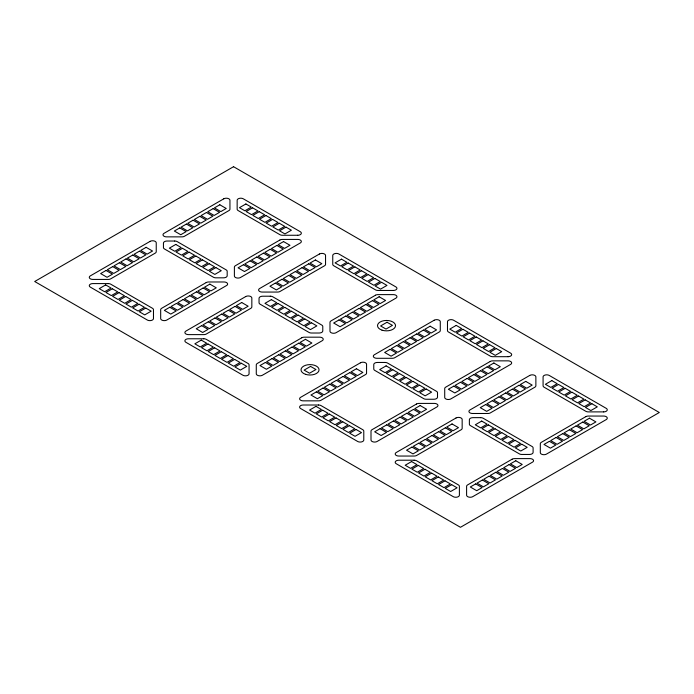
<?xml version="1.0" encoding="UTF-8"?>
<svg xmlns="http://www.w3.org/2000/svg" width="694" height="694" viewBox="0 0 694 694"><rect width="100%" height="100%" fill="white"/><g stroke="black" fill="none" stroke-linecap="round" stroke-linejoin="round"><path stroke-width="1.04" d="M233.548 166.699L34.7 281.504L460.452 527.301L659.3 412.496L233.548 166.699M150.078 241.382L90.35 275.865A3.609 2.082 0 0 0 89.569 278.138A3.609 2.082 0 0 0 92.901 279.422L108.195 279.422A3.609 2.082 0 0 0 110.745 278.815L155.178 253.154A3.609 2.082 0 0 0 156.237 251.688L156.237 242.857A3.609 2.082 0 0 0 154.007 240.931A3.609 2.082 0 0 0 150.078 241.382M223.789 198.822L164.062 233.305A3.609 2.082 0 0 0 163.281 235.578A3.609 2.082 0 0 0 166.612 236.862L181.906 236.862A3.609 2.082 0 0 0 184.457 236.255L228.89 210.603A3.609 2.082 0 0 0 229.948 209.128L229.948 200.297A3.609 2.082 0 0 0 227.719 198.371A3.609 2.082 0 0 0 223.789 198.822M106.043 270.46L100.639 273.575L107.058 277.288L112.463 274.165L106.043 270.46M112.723 266.6L107.31 269.723L113.738 273.427L119.142 270.313L112.723 266.6M119.394 262.748L113.99 265.863L120.418 269.576L125.822 266.453L119.394 262.748M126.074 258.888L120.669 262.011L127.097 265.715L132.502 262.601L126.074 258.888M132.754 255.036L127.349 258.151L133.777 261.864L139.182 258.741L132.754 255.036M139.433 251.176L134.029 254.299L140.457 258.003L145.861 254.889L139.433 251.176M146.113 247.324L140.708 250.439L147.137 254.151L152.541 251.028L146.113 247.324M179.737 227.91L174.333 231.033L180.761 234.737L186.166 231.614L179.737 227.91M186.417 224.049L181.013 227.172L187.441 230.885L192.845 227.762L186.417 224.049M193.097 220.198L187.692 223.312L194.12 227.025L199.525 223.902L193.097 220.198M199.777 216.337L194.372 219.46L200.8 223.173L206.205 220.05L199.777 216.337M206.456 212.485L201.052 215.6L207.48 219.313L212.885 216.19L206.456 212.485M213.136 208.625L207.732 211.748L214.16 215.452L219.564 212.338L213.136 208.625M219.816 204.773L214.411 207.888L220.831 211.601L226.235 208.478L219.816 204.773M105.679 284.913L99.251 288.626L104.655 291.749L111.083 288.036L105.679 284.913M175.782 244.435L169.362 248.148L174.767 251.271L181.186 247.558L175.782 244.435M245.893 203.967L239.465 207.671L244.869 210.794L251.297 207.081L245.893 203.967M112.359 288.773L105.93 292.478L111.335 295.601L117.763 291.896L112.359 288.773M182.461 248.296L176.042 252.009L181.446 255.123L187.866 251.419L182.461 248.296M252.573 207.818L246.144 211.531L251.549 214.646L257.977 210.941L252.573 207.818M119.03 292.625L112.61 296.338L118.015 299.461L124.434 295.748L119.03 292.625M189.141 252.156L182.722 255.86L188.126 258.983L194.546 255.271L189.141 252.156M259.252 211.679L252.824 215.383L258.229 218.506L264.657 214.793L259.252 211.679M125.709 296.485L119.29 300.198L124.694 303.313L131.114 299.608L125.709 296.485M195.821 256.008L189.393 259.721L194.806 262.835L201.225 259.131L195.821 256.008M265.932 215.53L259.504 219.243L264.908 222.358L271.337 218.653L265.932 215.53M132.389 300.346L125.97 304.05L131.374 307.173L137.794 303.46L132.389 300.346M202.501 259.868L196.072 263.573L201.477 266.696L207.905 262.983L202.501 259.868M272.612 219.391L266.184 223.095L271.588 226.218L278.016 222.505L272.612 219.391M139.069 304.198L132.649 307.91L138.054 311.025L144.473 307.321L139.069 304.198M209.18 263.72L202.752 267.433L208.157 270.547L214.585 266.843L209.18 263.72M279.292 223.242L272.863 226.955L278.268 230.078L284.696 226.365L279.292 223.242M145.749 308.058L139.329 311.762L144.734 314.885L151.153 311.172L145.749 308.058M215.86 267.58L209.432 271.285L214.836 274.408L221.265 270.695L215.86 267.58M285.971 227.103L279.543 230.807L284.948 233.93L291.376 230.217L285.971 227.103M206.161 282.597L161.728 308.249A3.609 2.082 0 0 0 160.678 309.724L160.678 318.555A3.609 2.082 0 0 0 162.899 320.472A3.609 2.082 0 0 0 166.829 320.021L226.556 285.538A3.609 2.082 0 0 0 227.346 283.273A3.609 2.082 0 0 0 224.015 281.981L208.712 281.981A3.609 2.082 0 0 0 206.161 282.597M279.882 240.037L235.448 265.689A3.609 2.082 0 0 0 234.39 267.164L234.39 275.995A3.609 2.082 0 0 0 236.619 277.912A3.609 2.082 0 0 0 240.54 277.461L300.242 242.995A3.609 2.082 0 0 0 301.066 240.731A3.609 2.082 0 0 0 297.761 239.43L282.432 239.43A3.609 2.082 0 0 0 279.882 240.037M169.77 307.251L164.365 310.374L170.793 314.087L176.198 310.964L169.77 307.251M176.45 303.399L171.045 306.522L177.473 310.227L182.878 307.104L176.45 303.399M183.129 299.539L177.725 302.662L184.153 306.375L189.557 303.252L183.129 299.539M189.809 295.687L184.404 298.81L190.833 302.515L196.237 299.392L189.809 295.687M196.489 291.827L191.084 294.95L197.512 298.663L202.917 295.54L196.489 291.827M203.168 287.975L197.764 291.098L204.192 294.803L209.597 291.68L203.168 287.975M209.848 284.115L204.444 287.238L210.872 290.951L216.276 287.828L209.848 284.115M243.473 264.709L238.068 267.823L244.496 271.536L249.901 268.413L243.473 264.709M250.152 260.849L244.748 263.972L251.176 267.676L256.58 264.561L250.152 260.849M256.832 256.988L251.428 260.111L257.856 263.824L263.26 260.701L256.832 256.988M263.512 253.137L258.107 256.26L264.535 259.964L269.94 256.849L263.512 253.137M270.192 249.276L264.787 252.399L271.207 256.112L276.62 252.989L270.192 249.276M276.871 245.424L271.467 248.547L277.886 252.252L283.291 249.129L276.871 245.424M283.551 241.564L278.147 244.687L284.566 248.4L289.971 245.277L283.551 241.564M245.685 296.581L185.949 331.064A3.609 2.082 0 0 0 185.168 333.328A3.609 2.082 0 0 0 188.499 334.612L203.793 334.612A3.609 2.082 0 0 0 206.344 334.005L250.777 308.353A3.609 2.082 0 0 0 251.835 306.878L251.835 298.047A3.609 2.082 0 0 0 249.606 296.13A3.609 2.082 0 0 0 245.685 296.581M319.396 254.021L259.669 288.504A3.609 2.082 0 0 0 258.879 290.769A3.609 2.082 0 0 0 262.211 292.061L277.513 292.061A3.609 2.082 0 0 0 280.064 291.445L324.497 265.793A3.609 2.082 0 0 0 325.547 264.319L325.547 255.487A3.609 2.082 0 0 0 323.326 253.57A3.609 2.082 0 0 0 319.396 254.021M201.642 325.651L196.237 328.774L202.665 332.487L208.07 329.364L201.642 325.651M208.321 321.799L202.917 324.913L209.336 328.626L214.741 325.503L208.321 321.799M215.001 317.939L209.597 321.062L216.016 324.775L221.421 321.652L215.001 317.939M221.681 314.087L216.276 317.201L222.696 320.914L228.1 317.791L221.681 314.087M228.361 310.227L222.956 313.35L229.376 317.054L234.78 313.94L228.361 310.227M235.04 306.375L229.636 309.489L236.055 313.202L241.46 310.079L235.04 306.375M241.72 302.515L236.316 305.638L242.735 309.342L248.14 306.228L241.72 302.515M275.344 283.1L269.94 286.223L276.359 289.936L281.764 286.813L275.344 283.1M282.024 279.248L276.62 282.371L283.039 286.075L288.444 282.952L282.024 279.248M288.695 275.388L283.291 278.511L289.719 282.224L295.123 279.101L288.695 275.388M295.375 271.536L289.971 274.659L296.399 278.363L301.803 275.24L295.375 271.536M302.055 267.676L296.65 270.799L303.078 274.512L308.483 271.389L302.055 267.676M308.735 263.824L303.33 266.938L309.758 270.651L315.163 267.528L308.735 263.824M315.414 259.964L310.01 263.087L316.438 266.791L321.843 263.677L315.414 259.964M201.277 340.112L194.849 343.825L200.254 346.939L206.682 343.235L201.277 340.112M271.389 299.635L264.961 303.347L270.365 306.462L276.793 302.757L271.389 299.635M341.491 259.157L335.072 262.87L340.476 265.984L346.896 262.28L341.491 259.157M207.957 343.964L201.529 347.677L206.933 350.8L213.362 347.087L207.957 343.964M278.068 303.495L271.64 307.199L277.045 310.322L283.473 306.609L278.068 303.495M348.171 263.017L341.752 266.722L347.156 269.845L353.576 266.132L348.171 263.017M214.637 347.824L208.209 351.537L213.613 354.651L220.041 350.947L214.637 347.824M284.748 307.347L278.32 311.059L283.725 314.174L290.153 310.47L284.748 307.347M354.851 266.869L348.431 270.582L353.836 273.705L360.255 269.992L354.851 266.869M221.317 351.685L214.888 355.389L220.293 358.512L226.721 354.799L221.317 351.685M291.419 311.207L285 314.911L290.404 318.034L296.824 314.321L291.419 311.207M361.531 270.729L355.111 274.434L360.516 277.557L366.935 273.844L361.531 270.729M227.996 355.536L221.568 359.249L226.973 362.363L233.401 358.659L227.996 355.536M298.099 315.059L291.68 318.772L297.084 321.886L303.504 318.182L298.099 315.059M368.21 274.581L361.782 278.294L367.195 281.417L373.615 277.704L368.21 274.581M234.676 359.397L228.248 363.101L233.652 366.224L240.081 362.511L234.676 359.397M304.779 318.919L298.359 322.623L303.764 325.746L310.183 322.033L304.779 318.919M374.89 278.441L368.462 282.146L373.866 285.269L380.295 281.564L374.89 278.441M241.356 363.248L234.928 366.961L240.332 370.076L246.76 366.371L241.356 363.248M311.459 322.771L305.039 326.484L310.444 329.607L316.863 325.894L311.459 322.771M381.57 282.293L375.142 286.006L380.546 289.129L386.974 285.416L381.57 282.293M301.769 337.787L257.335 363.439A3.609 2.082 0 0 0 256.277 364.914L256.277 373.745A3.609 2.082 0 0 0 258.506 375.671A3.609 2.082 0 0 0 262.436 375.22L322.163 340.737A3.609 2.082 0 0 0 322.944 338.464A3.609 2.082 0 0 0 319.613 337.18L304.319 337.18A3.609 2.082 0 0 0 301.769 337.787M375.48 295.228L331.047 320.888A3.609 2.082 0 0 0 329.988 322.354L329.988 331.185A3.609 2.082 0 0 0 332.218 333.111A3.609 2.082 0 0 0 336.148 332.66L395.849 298.194A3.609 2.082 0 0 0 396.673 295.93A3.609 2.082 0 0 0 393.368 294.62L378.03 294.62A3.609 2.082 0 0 0 375.48 295.228M265.377 362.45L259.972 365.573L266.392 369.277L271.796 366.163L265.377 362.45M272.057 358.598L266.652 361.713L273.072 365.426L278.476 362.303L272.057 358.598M278.736 354.738L273.332 357.861L279.751 361.565L285.156 358.451L278.736 354.738M285.416 350.878L280.012 354.001L286.431 357.714L291.836 354.591L285.416 350.878M292.096 347.026L286.691 350.149L293.111 353.853L298.515 350.73L292.096 347.026M298.776 343.166L293.371 346.289L299.791 350.002L305.195 346.879L298.776 343.166M305.455 339.314L300.051 342.437L306.47 346.141L311.875 343.018L305.455 339.314M339.08 319.899L333.667 323.022L340.095 326.727L345.499 323.612L339.08 319.899M345.751 316.048L340.346 319.162L346.774 322.875L352.179 319.752L345.751 316.048M352.431 312.187L347.026 315.31L353.454 319.014L358.859 315.9L352.431 312.187M359.11 308.336L353.706 311.45L360.134 315.163L365.538 312.04L359.11 308.336M365.79 304.475L360.386 307.598L366.814 311.302L372.218 308.188L365.79 304.475M372.47 300.615L367.065 303.738L373.493 307.451L378.898 304.328L372.47 300.615M379.15 296.763L373.745 299.886L380.173 303.59L385.578 300.467L379.15 296.763M310.548 366.397L304.119 370.11L309.524 373.225L315.952 369.52L310.548 366.397M387.026 322.242L380.598 325.954L386.003 329.069L392.431 325.365L387.026 322.242M360.403 362.815L300.676 397.298A3.609 2.082 0 0 0 299.895 399.562A3.609 2.082 0 0 0 303.226 400.846L318.52 400.846A3.609 2.082 0 0 0 321.07 400.238L365.504 374.587A3.609 2.082 0 0 0 366.562 373.112L366.562 364.281A3.609 2.082 0 0 0 364.333 362.363A3.609 2.082 0 0 0 360.403 362.815M434.114 320.255L374.387 354.738A3.609 2.082 0 0 0 373.606 357.011A3.609 2.082 0 0 0 376.937 358.295L392.231 358.295A3.609 2.082 0 0 0 394.782 357.679L439.215 332.027A3.609 2.082 0 0 0 440.274 330.561L440.274 321.73A3.609 2.082 0 0 0 438.044 319.804A3.609 2.082 0 0 0 434.114 320.255M316.36 391.884L310.955 395.007L317.384 398.72L322.788 395.597L316.36 391.884M323.04 388.033L317.635 391.156L324.063 394.86L329.468 391.737L323.04 388.033M329.719 384.172L324.315 387.295L330.743 391.008L336.148 387.885L329.719 384.172M336.399 380.321L330.995 383.444L337.423 387.148L342.827 384.025L336.399 380.321M343.079 376.46L337.674 379.583L344.103 383.296L349.507 380.173L343.079 376.46M349.759 372.609L344.354 375.723L350.782 379.436L356.187 376.313L349.759 372.609M356.438 368.748L351.034 371.871L357.462 375.575L362.867 372.461L356.438 368.748M390.063 349.334L384.658 352.457L391.086 356.169L396.491 353.046L390.063 349.334M396.742 345.482L391.338 348.605L397.766 352.309L403.171 349.195L396.742 345.482M403.422 341.622L398.018 344.745L404.446 348.457L409.85 345.334L403.422 341.622M410.102 337.77L404.697 340.893L411.117 344.597L416.53 341.474L410.102 337.77M416.782 333.909L411.377 337.032L417.797 340.745L423.201 337.622L416.782 333.909M423.461 330.058L418.057 333.181L424.476 336.885L429.881 333.762L423.461 330.058M430.141 326.197L424.737 329.32L431.156 333.033L436.561 329.91L430.141 326.197M315.996 406.346L309.576 410.059L314.981 413.173L321.4 409.469L315.996 406.346M386.107 365.868L379.687 369.581L385.092 372.695L391.511 368.991L386.107 365.868M456.218 325.391L449.79 329.103L455.195 332.226L461.623 328.514L456.218 325.391M322.675 410.206L316.256 413.91L321.66 417.033L328.08 413.32L322.675 410.206M392.787 369.728L386.358 373.433L391.763 376.556L398.191 372.843L392.787 369.728M462.898 329.251L456.47 332.955L461.874 336.078L468.303 332.365L462.898 329.251M329.355 414.058L322.936 417.771L328.34 420.885L334.76 417.181L329.355 414.058M399.466 373.58L393.038 377.293L398.443 380.407L404.871 376.703L399.466 373.58M469.578 333.103L463.15 336.816L468.554 339.939L474.982 336.226L469.578 333.103M336.035 417.918L329.615 421.622L335.02 424.745L341.439 421.032L336.035 417.918M406.146 377.441L399.718 381.145L405.123 384.268L411.551 380.555L406.146 377.441M476.258 336.963L469.829 340.667L475.234 343.79L481.662 340.086L476.258 336.963M342.715 421.77L336.295 425.483L341.7 428.597L348.119 424.893L342.715 421.77M412.826 381.292L406.398 385.005L411.802 388.128L418.23 384.415L412.826 381.292M482.937 340.815L476.509 344.528L481.914 347.651L488.342 343.938L482.937 340.815M349.394 425.63L342.975 429.334L348.379 432.457L354.799 428.745L349.394 425.63M419.506 385.153L413.077 388.857L418.482 391.98L424.91 388.276L419.506 385.153M489.617 344.675L483.189 348.379L488.593 351.502L495.022 347.798L489.617 344.675M356.074 429.482L349.655 433.195L355.059 436.309L361.479 432.605L356.074 429.482M426.185 389.004L419.757 392.717L425.162 395.84L431.59 392.127L426.185 389.004M496.288 348.527L489.869 352.24L495.273 355.363L501.693 351.65L496.288 348.527M416.487 404.021L372.053 429.681A3.609 2.082 0 0 0 371.004 431.148L371.004 439.979A3.609 2.082 0 0 0 373.225 441.904A3.609 2.082 0 0 0 377.154 441.453L436.882 406.97A3.609 2.082 0 0 0 437.662 404.697A3.609 2.082 0 0 0 434.331 403.414L419.037 403.414A3.609 2.082 0 0 0 416.487 404.021M490.207 361.47L445.774 387.122A3.609 2.082 0 0 0 444.715 388.588L444.715 397.419A3.609 2.082 0 0 0 446.936 399.345A3.609 2.082 0 0 0 450.866 398.894L510.567 364.428A3.609 2.082 0 0 0 511.391 362.164A3.609 2.082 0 0 0 508.086 360.854L492.749 360.854A3.609 2.082 0 0 0 490.207 361.47M380.095 428.684L374.691 431.807L381.119 435.511L386.523 432.397L380.095 428.684M386.775 424.832L381.37 427.946L387.799 431.659L393.203 428.536L386.775 424.832M393.455 420.972L388.05 424.095L394.478 427.799L399.883 424.685L393.455 420.972M400.134 417.12L394.73 420.234L401.158 423.947L406.563 420.824L400.134 417.12M406.814 413.26L401.41 416.383L407.838 420.087L413.242 416.973L406.814 413.26M413.494 409.399L408.089 412.522L414.518 416.235L419.922 413.112L413.494 409.399M420.174 405.548L414.769 408.671L421.197 412.375L426.602 409.26L420.174 405.548M453.798 386.133L448.393 389.256L454.822 392.96L460.226 389.846L453.798 386.133M460.478 382.281L455.073 385.396L461.501 389.108L466.906 385.985L460.478 382.281M467.157 378.421L461.753 381.544L468.172 385.248L473.577 382.134L467.157 378.421M473.837 374.569L468.433 377.683L474.852 381.396L480.257 378.273L473.837 374.569M480.517 370.709L475.112 373.832L481.532 377.536L486.936 374.422L480.517 370.709M487.197 366.857L481.792 369.971L488.212 373.684L493.616 370.561L487.197 366.857M493.876 362.997L488.472 366.12L494.891 369.824L500.296 366.71L493.876 362.997M456.001 418.005L396.274 452.488A3.609 2.082 0 0 0 395.493 454.761A3.609 2.082 0 0 0 398.824 456.045L414.118 456.045A3.609 2.082 0 0 0 416.669 455.438L461.102 429.786A3.609 2.082 0 0 0 462.161 428.311L462.161 419.48A3.609 2.082 0 0 0 459.931 417.554A3.609 2.082 0 0 0 456.001 418.005M529.722 375.445L469.985 409.937A3.609 2.082 0 0 0 469.205 412.201A3.609 2.082 0 0 0 472.536 413.485L487.839 413.485A3.609 2.082 0 0 0 490.38 412.878L534.814 387.226A3.609 2.082 0 0 0 535.872 385.751L535.872 376.92A3.609 2.082 0 0 0 533.651 374.994A3.609 2.082 0 0 0 529.722 375.445M411.967 447.083L406.563 450.206L412.982 453.911L418.387 450.796L411.967 447.083M418.647 443.223L413.242 446.346L419.662 450.059L425.066 446.936L418.647 443.223M425.327 439.371L419.922 442.494L426.342 446.199L431.746 443.076L425.327 439.371M432.006 435.511L426.602 438.634L433.021 442.347L438.426 439.224L432.006 435.511M438.686 431.659L433.282 434.782L439.701 438.487L445.106 435.364L438.686 431.659M445.366 427.799L439.961 430.922L446.381 434.635L451.785 431.512L445.366 427.799M452.046 423.947L446.641 427.062L453.061 430.774L458.465 427.651L452.046 423.947M485.661 404.533L480.257 407.656L486.685 411.36L492.089 408.246L485.661 404.533M492.341 400.681L486.936 403.795L493.365 407.508L498.769 404.385L492.341 400.681M499.021 396.821L493.616 399.944L500.044 403.648L505.449 400.533L499.021 396.821M505.7 392.96L500.296 396.083L506.724 399.796L512.129 396.673L505.7 392.96M512.38 389.108L506.976 392.231L513.404 395.936L518.808 392.821L512.38 389.108M519.06 385.248L513.655 388.371L520.084 392.084L525.488 388.961L519.06 385.248M525.74 381.396L520.335 384.519L526.763 388.224L532.168 385.101L525.74 381.396M411.603 461.545L405.175 465.249L410.579 468.372L417.007 464.659L411.603 461.545M481.705 421.067L475.286 424.771L480.69 427.894L487.119 424.181L481.705 421.067M551.817 380.59L545.397 384.294L550.802 387.417L557.221 383.713L551.817 380.59M418.282 465.396L411.854 469.109L417.259 472.224L423.687 468.519L418.282 465.396M488.385 424.919L481.966 428.632L487.37 431.755L493.79 428.042L488.385 424.919M558.496 384.441L552.077 388.154L557.482 391.277L563.901 387.564L558.496 384.441M424.962 469.257L418.534 472.961L423.939 476.084L430.367 472.371L424.962 469.257M495.065 428.779L488.645 432.483L494.05 435.606L500.469 431.894L495.065 428.779M565.176 388.302L558.748 392.006L564.153 395.129L570.581 391.425L565.176 388.302M431.642 473.108L425.214 476.821L430.618 479.936L437.047 476.231L431.642 473.108M501.745 432.631L495.325 436.344L500.73 439.467L507.149 435.754L501.745 432.631M571.856 392.153L565.428 395.866L570.832 398.989L577.261 395.276L571.856 392.153M438.322 476.969L431.894 480.673L437.298 483.796L443.726 480.083L438.322 476.969M508.424 436.491L502.005 440.196L507.409 443.319L513.829 439.614L508.424 436.491M578.536 396.014L572.108 399.727L577.512 402.841L583.94 399.137L578.536 396.014M445.001 480.821L438.573 484.533L443.978 487.656L450.406 483.944L445.001 480.821M515.104 440.343L508.685 444.056L514.089 447.179L520.509 443.466L515.104 440.343M585.216 399.865L578.787 403.578L584.192 406.701L590.62 402.988L585.216 399.865M451.681 484.681L445.253 488.385L450.658 491.508L457.086 487.804L451.681 484.681M521.784 444.203L515.364 447.908L520.769 451.031L527.188 447.326L521.784 444.203M591.895 403.726L585.467 407.439L590.872 410.553L597.3 406.849L591.895 403.726M512.094 459.22L467.661 484.872A3.609 2.082 0 0 0 466.602 486.347L466.602 495.178A3.609 2.082 0 0 0 468.832 497.095A3.609 2.082 0 0 0 472.761 496.644L532.489 462.161A3.609 2.082 0 0 0 533.27 459.896A3.609 2.082 0 0 0 529.938 458.613L514.644 458.613A3.609 2.082 0 0 0 512.094 459.22M585.805 416.66L541.372 442.312A3.609 2.082 0 0 0 540.314 443.787L540.314 452.618A3.609 2.082 0 0 0 542.543 454.544A3.609 2.082 0 0 0 546.473 454.093L606.174 419.618A3.609 2.082 0 0 0 606.998 417.354A3.609 2.082 0 0 0 603.693 416.053L588.356 416.053A3.609 2.082 0 0 0 585.805 416.66M475.702 483.883L470.298 486.997L476.717 490.71L482.122 487.587L475.702 483.883M482.382 480.022L476.978 483.145L483.397 486.85L488.802 483.735L482.382 480.022M489.062 476.171L483.657 479.285L490.077 482.998L495.481 479.875L489.062 476.171M495.742 472.31L490.337 475.433L496.757 479.138L502.161 476.023L495.742 472.31M502.421 468.459L497.017 471.573L503.436 475.286L508.841 472.163L502.421 468.459M509.101 464.598L503.697 467.721L510.116 471.426L515.521 468.311L509.101 464.598M515.781 460.747L510.376 463.861L516.796 467.574L522.2 464.451L515.781 460.747M549.396 441.332L543.992 444.446L550.42 448.159L555.825 445.036L549.396 441.332M556.076 437.472L550.672 440.595L557.1 444.307L562.504 441.184L556.076 437.472M562.756 433.62L557.351 436.734L563.78 440.447L569.184 437.324L562.756 433.62M569.436 429.76L564.031 432.883L570.459 436.587L575.864 433.472L569.436 429.76M576.115 425.908L570.711 429.022L577.139 432.735L582.544 429.612L576.115 425.908M582.795 422.047L577.391 425.17L583.819 428.875L589.223 425.76L582.795 422.047M589.475 418.196L584.07 421.31L590.499 425.023L595.903 421.9L589.475 418.196M297.726 235.266L282.432 235.266A3.609 2.082 0 0 1 279.882 234.65L238.216 210.603A3.609 2.082 0 0 1 237.157 209.128L237.157 200.297A3.609 2.082 0 0 1 239.387 198.371A3.609 2.082 0 0 1 243.316 198.822L300.276 231.709A3.609 2.082 0 0 1 301.057 233.982A3.609 2.082 0 0 1 297.726 235.266M174.697 241.026L167.046 241.026A3.609 2.082 0 0 0 163.446 243.108L163.446 247.524A3.609 2.082 0 0 0 164.504 248.99L213.379 277.21A3.609 2.082 0 0 0 215.929 277.826L223.572 277.826A3.609 2.082 0 0 0 227.181 275.744L227.181 271.328A3.609 2.082 0 0 0 226.123 269.853L177.248 241.633A3.609 2.082 0 0 0 174.697 241.026M108.195 283.586L92.901 283.586A3.609 2.082 0 0 0 89.569 284.87A3.609 2.082 0 0 0 90.35 287.134L147.31 320.021A3.609 2.082 0 0 0 151.24 320.472A3.609 2.082 0 0 0 153.469 318.555L153.469 309.724A3.609 2.082 0 0 0 152.411 308.249L110.745 284.193A3.609 2.082 0 0 0 108.195 283.586M393.325 290.456L378.03 290.456A3.609 2.082 0 0 1 375.48 289.849L333.814 265.793A3.609 2.082 0 0 1 332.756 264.319L332.756 255.487A3.609 2.082 0 0 1 334.985 253.57A3.609 2.082 0 0 1 338.915 254.021L395.875 286.908A3.609 2.082 0 0 1 396.656 289.172A3.609 2.082 0 0 1 393.325 290.456M270.296 296.217L262.653 296.217A3.609 2.082 0 0 0 259.044 298.299L259.044 302.714A3.609 2.082 0 0 0 260.103 304.189L308.977 332.409A3.609 2.082 0 0 0 311.528 333.016L319.179 333.016A3.609 2.082 0 0 0 322.779 330.934L322.779 326.518A3.609 2.082 0 0 0 321.721 325.052L272.846 296.832A3.609 2.082 0 0 0 270.296 296.217M203.793 338.776L188.499 338.776A3.609 2.082 0 0 0 185.168 340.06A3.609 2.082 0 0 0 185.949 342.333L242.909 375.22A3.609 2.082 0 0 0 246.838 375.671A3.609 2.082 0 0 0 249.068 373.745L249.068 364.914A3.609 2.082 0 0 0 248.01 363.439L206.344 339.392A3.609 2.082 0 0 0 203.793 338.776M508.051 356.69L492.749 356.69A3.609 2.082 0 0 1 490.207 356.083L448.541 332.027A3.609 2.082 0 0 1 447.483 330.561L447.483 321.73A3.609 2.082 0 0 1 449.712 319.804A3.609 2.082 0 0 1 453.633 320.255L510.602 353.142A3.609 2.082 0 0 1 511.383 355.406A3.609 2.082 0 0 1 508.051 356.69M385.023 362.459L377.371 362.459A3.609 2.082 0 0 0 373.771 364.532L373.771 368.948A3.609 2.082 0 0 0 374.821 370.423L423.704 398.642A3.609 2.082 0 0 0 426.246 399.25L433.897 399.25A3.609 2.082 0 0 0 437.506 397.168L437.506 392.752A3.609 2.082 0 0 0 436.448 391.286L387.573 363.066A3.609 2.082 0 0 0 385.023 362.459M318.52 405.01L303.226 405.01A3.609 2.082 0 0 0 299.895 406.294A3.609 2.082 0 0 0 300.676 408.566L357.636 441.453A3.609 2.082 0 0 0 361.565 441.904A3.609 2.082 0 0 0 363.786 439.979L363.786 431.148A3.609 2.082 0 0 0 362.736 429.681L321.07 405.626A3.609 2.082 0 0 0 318.52 405.01M603.65 411.889L588.356 411.889A3.609 2.082 0 0 1 585.805 411.282L544.139 387.226A3.609 2.082 0 0 1 543.081 385.751L543.081 376.92A3.609 2.082 0 0 1 545.311 374.994A3.609 2.082 0 0 1 549.24 375.445L606.2 408.332A3.609 2.082 0 0 1 606.981 410.605A3.609 2.082 0 0 1 603.65 411.889M480.621 417.649L472.978 417.649A3.609 2.082 0 0 0 469.37 419.731L469.37 424.147A3.609 2.082 0 0 0 470.428 425.622L519.303 453.841A3.609 2.082 0 0 0 521.853 454.449L529.496 454.449A3.609 2.082 0 0 0 533.105 452.367L533.105 447.951A3.609 2.082 0 0 0 532.046 446.476L483.171 418.256A3.609 2.082 0 0 0 480.621 417.649M414.118 460.209L398.824 460.209A3.609 2.082 0 0 0 395.493 461.493A3.609 2.082 0 0 0 396.274 463.766L453.234 496.644A3.609 2.082 0 0 0 457.164 497.095A3.609 2.082 0 0 0 459.393 495.178L459.393 486.347A3.609 2.082 0 0 0 458.335 484.872L416.669 460.816A3.609 2.082 0 0 0 414.118 460.209M382.012 330.162A9.013 5.205 0 0 0 395.528 325.659A9.013 5.205 0 0 0 382.012 321.149A9.013 5.205 0 0 0 382.012 330.162M305.525 374.318A9.013 5.205 0 0 0 319.049 369.815A9.013 5.205 0 0 0 305.525 365.304A9.013 5.205 0 0 0 305.525 374.318"/></g></svg>
